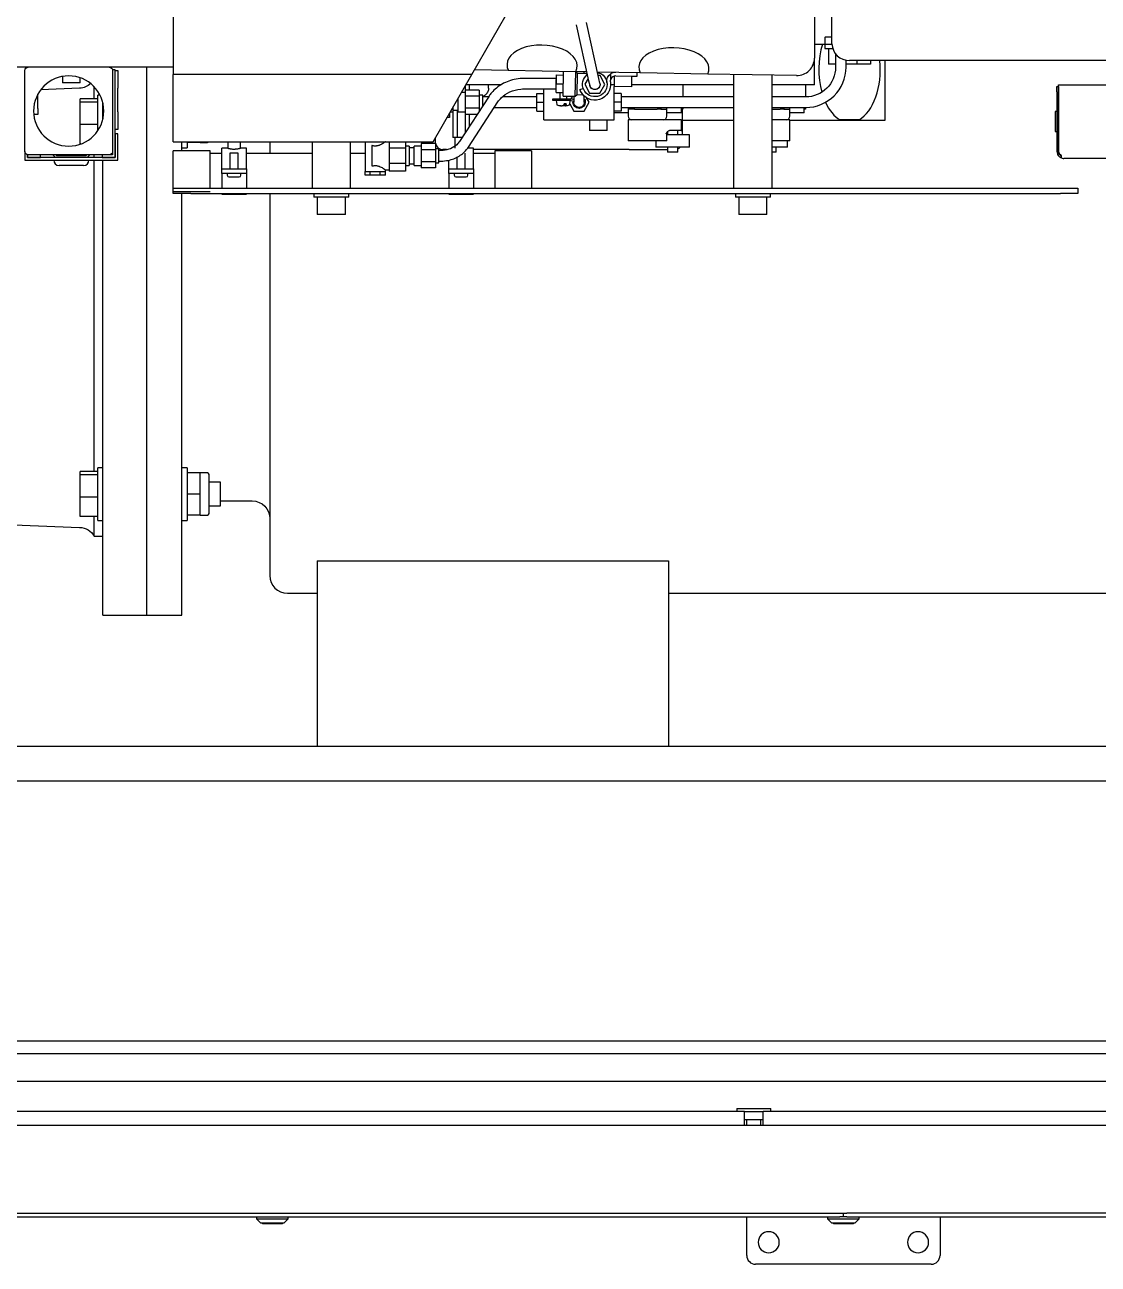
# Model space of a CAD drawing. Header units: millimetres. Extents: x 10462777 to 22643323, y 453826 to 1389191.
# Drawn here: x 11267176 to 11267768, y 583413 to 584096 of the extents above; entities that cross this region are included whole.
import ezdxf

# ---------------------------------------------------------------- set-up
doc = ezdxf.new("R2010")
doc.units = ezdxf.units.MM
doc.header["$LTSCALE"] = 200
doc.header["$MEASUREMENT"] = 0
for name, pattern in [('CENTER', [2, 1.25, -0.25, 0.25, -0.25]), ('HIDDEN_KS1', [0.26, 0.18, -0.08]), ('PHANTOM', [2.5, 1.25, -0.25, 0.25, -0.25, 0.25, -0.25])]:
    doc.linetypes.add(name, pattern=pattern)
for name, color, linetype in [('1', 1, 'CENTER'), ('11', 6, 'PHANTOM'), ('3', 3, 'HIDDEN_KS1')]:
    doc.layers.add(name, color=color, linetype=linetype)

msp = doc.modelspace()

# ---------------------------------------------------------------- linework, layer by layer
at = {"layer": '1', "color": 15, "linetype": 'Continuous'}
for p, q in [((11267257.92985, 584388.81405), (11267257.92985, 584069.00538)), ((11267611.39612, 584110.3593), (11267611.39612, 584078.08395)), ((11267422.55798, 584069.00538), (11267445.02797, 584107.92456)), ((11267611.39612, 584077.91344), (11267611.39612, 584078.08403)), ((11267611.39612, 584063.38743), (11267611.39612, 584077.91344)), ((11267422.55798, 584069.00538), (11267257.92985, 584069.00538)), ((11267257.92985, 584031.91441), (11267257.92985, 584069.00538)), ((11267401.14349, 584031.91441), (11267422.55798, 584069.00538)), ((11267442.76254, 584071.17294), (11267423.99852, 584071.50047)), ((11267479.87733, 584070.5251), (11267442.76254, 584071.17294)), ((11267485.83876, 584070.42105), (11267479.87733, 584070.5251)), ((11267515.2929, 584069.90692), (11267491.81514, 584070.31673)), ((11267552.6039, 584069.25566), (11267515.2929, 584069.90692)), ((11267601.5431, 584068.40142), (11267552.6039, 584069.25566)), ((11267438.83934, 584063.38743), (11267419.31587, 584063.38743)), ((11267500.9953, 584063.38743), (11267499.05897, 584063.38743)), ((11267566.84695, 584063.38743), (11267510.68025, 584063.38743)), ((11267611.39612, 584063.38743), (11267588.15466, 584063.38743)), ((11267257.92985, 584031.91441), (11267401.14349, 584031.91441))]:
    msp.add_line(p, q, dxfattribs=at)
at = {"layer": '1', "color": 252, "linetype": 'Continuous'}
for p, q in [((11267621.08013, 584085.97707), (11267621.08013, 584187.77568)), ((11267480.03969, 584096.39865), (11267486.92498, 584065.55318)), ((11267492.59582, 584066.81902), (11267485.71053, 584097.66449)), ((11267623.01693, 584080.36485), (11267623.01693, 584073.07144)), ((11267628.82733, 584073.07144), (11267628.82733, 584076.81233)), ((11268240.8566, 584076.62303), (11267630.76414, 584076.62303)), ((11267257.92985, 584073.07144), (11267146.56376, 584073.07144)), ((11267484.4895, 584069.4762), (11267484.48667, 584070.44524)), ((11267491.93065, 584070.15384), (11267491.8967, 584070.31555)), ((11267566.84969, 584069.00583), (11267566.84969, 584006.25179)), ((11267588.1545, 584006.25179), (11267588.1545, 584068.63415)), ((11267431.74874, 584061.45063), (11267431.74874, 584063.38785)), ((11267469.04446, 584066.83956), (11267451.37459, 584066.83956)), ((11267469.04446, 584066.83956), (11267469.04446, 584063.93435)), ((11267486.92498, 584065.55318), (11267487.51061, 584062.92961)), ((11267493.18145, 584064.19545), (11267492.59582, 584066.81902)), ((11267745.03542, 584062.41903), (11267746.00382, 584062.41903)), ((11267745.03542, 584059.51383), (11267745.03542, 584062.41903)), ((11267746.00382, 584062.41903), (11267746.00609, 584062.41903)), ((11267746.00382, 584062.41903), (11267746.00382, 584059.51383)), ((11267746.00576, 584063.38743), (11268431.62961, 584063.38743)), ((11267746.00576, 584059.51383), (11267746.00576, 584063.38743)), ((11267432.0205, 584057.02756), (11267415.78195, 584032.12425)), ((11267431.74738, 584056.60863), (11267428.58805, 584056.60863)), ((11267458.38848, 584056.60863), (11267439.44889, 584056.60863)), ((11267451.37459, 584061.02915), (11267468.99366, 584061.02915)), ((11267478.71589, 584056.88909), (11267478.72523, 584053.69493)), ((11267484.53561, 584053.71192), (11267484.52627, 584056.90609)), ((11267566.84869, 584056.60863), (11267504.87266, 584056.60863)), ((11267606.55412, 584056.60863), (11267588.15444, 584056.60863)), ((11267745.03542, 584059.51383), (11267745.03542, 584026.5882)), ((11267746.00382, 584059.51383), (11267746.00382, 584026.5882)), ((11267746.00576, 584026.5882), (11267746.00576, 584059.51383)), ((11267420.64905, 584028.95059), (11267436.8876, 584053.8539)), ((11267434.89557, 584050.79822), (11267458.38848, 584050.79822)), ((11267504.87266, 584050.79822), (11267566.84869, 584050.79822)), ((11267538.65273, 584035.78801), (11267538.65273, 584049.82952)), ((11267588.15444, 584050.79822), (11267606.55412, 584050.79822)), ((11267402.31681, 584033.94684), (11267402.31681, 584032.39861)), ((11267334.43351, 584031.91551), (11267334.43351, 584006.25179)), ((11267355.73832, 584006.25179), (11267355.73832, 584031.91551)), ((11267405.5251, 584027.0724), (11267404.37764, 584027.0724)), ((11267408.55105, 584027.5566), (11267406.51011, 584027.5566)), ((11267426.90674, 584027.5566), (11267423.38705, 584027.5566)), ((11267431.74874, 584027.5566), (11267426.90674, 584027.5566)), ((11267509.2208, 584027.5566), (11267431.74874, 584027.5566)), ((11267509.2208, 584027.5566), (11267514.06281, 584027.5566)), ((11267514.06281, 584027.5566), (11267530.33868, 584027.5566)), ((11267404.37764, 584021.262), (11267405.5251, 584021.262)), ((11267746.00382, 584026.5882), (11267746.00578, 584026.58625)), ((11267746.00382, 584025.27685), (11267746.00382, 584026.5882)), ((11267746.00576, 584026.5882), (11267746.00576, 584024.99456)), ((11268428.72635, 584022.7146), (11267748.90903, 584022.7146)), ((11267257.92985, 584003.34658), (11267257.92985, 584006.25179)), ((11267257.92985, 584006.25179), (11267267.61386, 584006.25179)), ((11267267.61386, 584003.34658), (11267257.92985, 584003.34658)), ((11267267.61386, 584006.25179), (11267746.97222, 584006.25179)), ((11267267.61386, 584003.34658), (11267746.97222, 584003.34658)), ((11267746.97222, 584006.25179), (11267756.65623, 584006.25179)), ((11267756.65623, 584003.34658), (11267746.97222, 584003.34658)), ((11267756.65623, 584006.25179), (11267756.65623, 584003.34658))]:
    msp.add_line(p, q, dxfattribs=at)
at = {"layer": '1', "color": 20, "linetype": 'Continuous'}
for p, q in [((11267225.97263, 584071.61884), (11267224.45799, 584071.61884)), ((11267225.97263, 584023.1988), (11267225.97263, 584071.61884)), ((11267227.42523, 584036.27221), (11267225.97263, 584036.27221)), ((11267225.97263, 584036.27221), (11267225.97263, 584023.1988)), ((11267227.42523, 584021.7462), (11267227.42523, 584036.27221)), ((11267176.09999, 584026.58835), (11267176.09999, 584021.7462)), ((11267176.09999, 584021.7462), (11267227.42523, 584021.7462)), ((11267177.55259, 584024.71344), (11267177.55259, 584023.1988)), ((11267177.55259, 584023.1988), (11267177.55259, 584024.71307)), ((11267225.97263, 584023.1988), (11267177.55259, 584023.1988)), ((11267177.55259, 584023.1988), (11267184.81559, 584023.1988)), ((11267184.81559, 584023.1988), (11267184.81559, 584024.6514)), ((11267218.70962, 584024.6514), (11267218.70962, 584023.1988)), ((11267218.70962, 584023.1988), (11267225.97263, 584023.1988)), ((11267224.52002, 584024.6514), (11267222.58316, 584024.6514)), ((11267224.52002, 584026.58863), (11267224.52002, 584024.6514))]:
    msp.add_line(p, q, dxfattribs=at)
at = {"layer": '1', "color": 60, "linetype": 'Continuous'}
for p, q in [((11267500.99844, 584044.01942), (11267500.99844, 584062.40783)), ((11267462.26241, 584044.01942), (11267462.26241, 584061.02907)), ((11267462.26241, 584044.01942), (11267500.99844, 584044.01942)), ((11267193.047, 584023.1988), (11267191.59435, 584024.65145)), ((11267193.23782, 584024.65141), (11267193.52835, 584024.36088)), ((11267193.52835, 584024.36088), (11267209.99686, 584024.36088)), ((11267210.28739, 584024.65141), (11267209.99686, 584024.36088)), ((11267210.47821, 584023.1988), (11267211.93086, 584024.65145)), ((11267208.54141, 584018.841), (11267194.9838, 584018.841))]:
    msp.add_line(p, q, dxfattribs=at)
at = {"layer": '1', "color": 13, "linetype": 'Continuous'}
for p, q in [((11267284.67889, 584025.3777), (11267278.26929, 584025.3777)), ((11267334.43351, 584025.3777), (11267298.2365, 584025.3777)), ((11267363.70342, 584025.3777), (11267355.74135, 584025.3777)), ((11267435.14416, 584025.3777), (11267423.38717, 584025.3777))]:
    msp.add_line(p, q, dxfattribs=at)
at = {"layer": '1', "color": 15, "linetype": 'Continuous'}
msp.add_arc((11267601.71211, 584078.08395), 9.68401, 269, 0, dxfattribs=at)
at = {"layer": '1', "color": 252, "linetype": 'Continuous', "extrusion": (0, 0, -1)}
for centre, radius, start, end in [((-11267606.55412, 584073.07144), 16.46281, 180, 270), ((-11267490.34603, 584063.56253), 2.9052, 167.41569599, 347.41000536), ((-11267481.63042, 584053.70342), 2.9052, 179.83685907, 0)]:
    msp.add_arc(centre, radius, start, end, dxfattribs=at)
at = {"layer": '1', "color": 252, "linetype": 'Continuous'}
for centre, radius, start, end in [((11267606.55412, 584073.07144), 22.27322, 270, 0), ((11267748.90903, 584026.5882), 3.8736, 180, 204.29345695), ((11267748.90903, 584026.5882), 3.8736, 242.21930982, 270)]:
    msp.add_arc(centre, radius, start, end, dxfattribs=at)
at = {"layer": '1', "color": 60, "linetype": 'Continuous'}
for centre, start, end in [((11267194.9838, 584021.7462), 180, 270), ((11267208.54141, 584021.7462), 270, 0)]:
    msp.add_arc(centre, 2.9052, start, end, dxfattribs=at)
at = {"layer": '1', "color": 15, "linetype": 'Continuous'}
for centre, start_param, end_param in [((11267461.29401, 584074.05033), 2.873402376, 6.595604382), ((11267533.92406, 584072.58644), 2.891658362, 6.577348396)]:
    msp.add_ellipse(centre, major_axis=(-19.36507, 0.58529), ratio=0.576998777, start_param=start_param, end_param=end_param, dxfattribs=at)
at = {"layer": '1', "color": 252, "linetype": 'Continuous'}
for centre, major_axis, ratio, start_param, end_param in [((11267630.76414, 584085.97707), (9.68401, 0), 0.965925826, 3.141592654, 4.71238898), ((11267406.51011, 584032.39861), (0, -4.842), 0.866025404, 4.71238898, 6.283185307), ((11267534.45943, 584032.39861), (0, 4.842), 0.866025404, 3.556381431, 3.936981384), ((11267748.90903, 584026.5882), (2.9052, 0), 1, 3.141592654, 3.548209878), ((11267748.90903, 584026.5882), (0, 3.8736), 0.999333333, 2.656728141, 3.141592654)]:
    msp.add_ellipse(centre, major_axis=major_axis, ratio=ratio, start_param=start_param, end_param=end_param, dxfattribs=at)
for points, knots in [([(11267431.74874, 584061.45063), (11267431.74874, 584061.12171), (11267431.71557, 584060.79844), (11267431.58557, 584060.1627), (11267431.487, 584059.84678), (11267431.23081, 584059.24755), (11267431.07411, 584058.96388), (11267430.79641, 584058.56239), (11267430.69601, 584058.43184), (11267430.48426, 584058.18368), (11267430.37304, 584058.066), (11267430.02411, 584057.73166), (11267429.77099, 584057.53335), (11267429.22617, 584057.18809), (11267428.94441, 584057.04735), (11267428.63599, 584056.92789), (11267428.61641, 584056.92046), (11267428.59679, 584056.91316)], [0, 0, 0, 0, 0.164809184, 0.164809184, 0.329618368, 0.329618368, 0.494427552, 0.494427552, 0.576832144, 0.576832144, 0.659236736, 0.659236736, 0.82404592, 0.82404592, 0.988855104, 0.988855104, 1, 1, 1, 1]), ([(11267451.37459, 584066.83956), (11267449.8499, 584066.83625), (11267445.62189, 584066.46721), (11267439.04625, 584064.13149), (11267434.36486, 584060.26188), (11267432.45581, 584057.693), (11267432.0205, 584057.02756)], [0, 0, 0, 0, 0.193018902, 0.55143211, 0.889209943, 1, 1, 1, 1]), ([(11267436.8876, 584053.8539), (11267437.42889, 584054.68255), (11267439.19138, 584056.83336), (11267443.36779, 584059.68576), (11267448.05699, 584060.90212), (11267450.74102, 584061.02861), (11267451.37459, 584061.02915)], [0, 0, 0, 0, 0.192801101, 0.544188084, 0.893938114, 1, 1, 1, 1]), ([(11267415.78195, 584032.12425), (11267415.34895, 584031.46045), (11267414.02531, 584029.89653), (11267410.98343, 584027.94026), (11267407.75599, 584027.15446), (11267405.96024, 584027.07276), (11267405.5251, 584027.0724)], [0, 0, 0, 0, 0.220422081, 0.572021517, 0.897675752, 1, 1, 1, 1]), ([(11267405.5251, 584021.262), (11267406.88999, 584021.26594), (11267410.37038, 584021.61442), (11267415.65489, 584023.66365), (11267419.07269, 584026.70637), (11267420.42399, 584028.60605), (11267420.64905, 584028.95059)], [0, 0, 0, 0, 0.220717411, 0.583481361, 0.926747874, 1, 1, 1, 1]), ([(11267745.35714, 584025.04252), (11267745.36807, 584025.01731), (11267745.38792, 584024.97242), (11267745.45281, 584024.83699), (11267745.50252, 584024.73989), (11267745.62923, 584024.52339), (11267745.70465, 584024.40676), (11267745.88043, 584024.16864), (11267745.97807, 584024.05057), (11267746.19611, 584023.81869), (11267746.31037, 584023.71144), (11267746.66753, 584023.41384), (11267746.91305, 584023.26145), (11267747.10358, 584023.16108)], [0, 0, 0, 0, 0.11144253, 0.11144253, 0.259535442, 0.259535442, 0.407628353, 0.407628353, 0.555721265, 0.555721265, 0.703814177, 0.703814177, 1, 1, 1, 1]), ([(11267747.10479, 584023.16108), (11267747.22012, 584023.2111), (11267747.31847, 584023.27488), (11267747.47333, 584023.4259), (11267747.53133, 584023.5147), (11267747.60127, 584023.71097), (11267747.61369, 584023.82144), (11267747.58922, 584024.04976), (11267747.5527, 584024.17095), (11267747.43836, 584024.40722), (11267747.35921, 584024.52532), (11267747.16553, 584024.73919), (11267747.04842, 584024.83788), (11267746.78178, 584024.9907), (11267746.62979, 584025.04506), (11267746.31445, 584025.07629), (11267746.1533, 584025.05126), (11267746.00576, 584024.99456)], [0, 0, 0, 0, 0.125, 0.125, 0.25, 0.25, 0.375, 0.375, 0.5, 0.5, 0.625, 0.625, 0.75, 0.75, 0.875, 0.875, 1, 1, 1, 1]), ([(11267746.43897, 584025.05879), (11267746.45365, 584025.03509), (11267746.46926, 584025.01066), (11267746.53483, 584024.91152), (11267746.59333, 584024.83072), (11267746.72608, 584024.66832), (11267746.80157, 584024.58545), (11267746.95966, 584024.43127), (11267747.04319, 584024.35899), (11267747.20517, 584024.23286), (11267747.28335, 584024.17891), (11267747.35575, 584024.1331)], [0, 0, 0, 0, 0.077941539, 0.077941539, 0.308456154, 0.308456154, 0.538970769, 0.538970769, 0.769485385, 0.769485385, 1, 1, 1, 1]), ([(11267747.35575, 584024.1331), (11267747.31968, 584023.99539), (11267747.28366, 584023.85767), (11267747.22361, 584023.62662), (11267747.19946, 584023.53337), (11267747.1514, 584023.3471), (11267747.12748, 584023.2541), (11267747.10358, 584023.16108)], [0, 0, 0, 0, 0.425488432, 0.425488432, 0.713241966, 0.713241966, 1, 1, 1, 1]), ([(11267747.35679, 584024.1331), (11267747.31443, 584023.97129), (11267747.27215, 584023.80944), (11267747.20912, 584023.56628), (11267747.18814, 584023.48508), (11267747.14636, 584023.32295), (11267747.12556, 584023.24202), (11267747.10479, 584023.16108)], [0, 0, 0, 0, 0.499971527, 0.499971527, 0.750483743, 0.750483743, 1, 1, 1, 1])]:
    msp.add_open_spline(points, degree=3, knots=knots, dxfattribs=at)
for points, degree in [([(11267745.37843, 584024.99456), (11267746.00382, 584025.27685)], 1), ([(11267747.35679, 584024.1331), (11267747.41096, 584024.16777), (11267747.45885, 584024.20759), (11267747.4978, 584024.2527)], 3)]:
    msp.add_open_spline(points, degree=degree, dxfattribs=at)
at = {"layer": '11', "color": 60, "linetype": 'Continuous'}
for p, q in [((11267617.36147, 584089.53425), (11267617.20653, 584089.37931)), ((11267617.20653, 584089.37931), (11267617.20653, 584089.24429)), ((11267617.20653, 584089.24429), (11267617.20653, 584085.81559)), ((11267621.08014, 584089.53425), (11267617.36147, 584089.53425)), ((11267617.36147, 584089.38749), (11267617.36147, 584089.53425)), ((11267617.36147, 584085.66065), (11267617.36147, 584089.38749)), ((11267617.19748, 584085.66065), (11267617.19748, 584083.23965)), ((11267617.19748, 584083.23965), (11267621.50409, 584083.23965)), ((11267617.20653, 584085.81559), (11267617.36147, 584085.66065)), ((11267617.36147, 584085.66065), (11267621.08571, 584085.66065)), ((11267619.17984, 584083.23965), (11267619.17984, 584074.71772)), ((11267634.83905, 584076.62304), (11267634.83905, 584074.71772)), ((11267642.33035, 584076.62304), (11267642.33035, 584074.71772)), ((11267196.9206, 584067.9305), (11267196.9206, 584064.35583)), ((11267469.04446, 584063.93435), (11267469.12896, 584068.77562)), ((11267469.12896, 584068.77562), (11267473.00197, 584068.70802)), ((11267472.79916, 584057.08898), (11267473.03578, 584070.64452)), ((11267479.57694, 584056.97067), (11267479.81355, 584070.52622)), ((11267480.7649, 584069.54106), (11267479.81355, 584070.52622)), ((11267480.56209, 584057.92202), (11267480.7649, 584069.54106)), ((11267486.05535, 584069.44872), (11267480.7649, 584069.54106)), ((11267493.22564, 584068.35501), (11267492.2491, 584068.37206)), ((11267495.93624, 584063.46496), (11267493.22564, 584068.35501)), ((11267499.11083, 584066.3049), (11267499.16375, 584069.33666)), ((11267501.07933, 584068.10388), (11267500.97991, 584062.40837)), ((11267501.88706, 584068.20383), (11267510.49034, 584068.05365)), ((11267510.49034, 584068.05365), (11267513.71002, 584067.99745)), ((11267510.66245, 584062.23936), (11267510.76385, 584068.04888)), ((11267513.71002, 584067.99745), (11267513.74382, 584069.93396)), ((11267623.01691, 584074.71772), (11267619.17984, 584074.71772)), ((11267634.83905, 584074.71772), (11267628.82751, 584074.71772)), ((11267642.33035, 584074.71772), (11267634.83905, 584074.71772)), ((11267206.60461, 584064.35583), (11267196.9206, 584064.35583)), ((11267206.60461, 584064.35583), (11267206.60461, 584067.17805)), ((11267418.84494, 584062.57397), (11267418.84494, 584059.02917)), ((11267421.08137, 584063.38743), (11267421.08137, 584060.41232)), ((11267468.95995, 584059.09309), (11267469.04446, 584063.93435)), ((11267469.04446, 584063.93435), (11267472.91747, 584063.86675)), ((11267482.10526, 584060.72501), (11267483.93654, 584061.35557)), ((11267486.64552, 584066.8051), (11267484.75582, 584063.66011)), ((11267484.75582, 584063.66011), (11267487.46642, 584058.77006)), ((11267493.05663, 584058.67248), (11267495.93624, 584063.46496)), ((11267510.66245, 584062.23936), (11267500.97991, 584062.40837)), ((11267538.76607, 584063.38767), (11267538.76607, 584056.60911)), ((11267606.55412, 584063.38767), (11267606.55412, 584056.60911)), ((11267216.27958, 584055.5167), (11267206.59557, 584055.5167)), ((11267206.59557, 584053.75322), (11267206.59557, 584055.5167)), ((11267217.57384, 584057.64096), (11267216.27958, 584057.64096)), ((11267216.27958, 584037.90175), (11267216.27958, 584057.64096)), ((11267415.03011, 584053.70342), (11267415.03011, 584055.96648)), ((11267418.90372, 584059.02963), (11267416.79847, 584059.02963)), ((11267426.65092, 584060.4127), (11267418.90372, 584060.4127)), ((11267418.90372, 584060.4127), (11267418.90372, 584057.05806)), ((11267418.90372, 584057.05806), (11267418.90372, 584050.34878)), ((11267426.65092, 584057.05806), (11267418.90372, 584057.05806)), ((11267426.65092, 584060.4127), (11267426.65092, 584057.05806)), ((11267428.58772, 584057.57703), (11267426.65092, 584057.57703)), ((11267426.65092, 584057.05806), (11267426.65092, 584050.34878)), ((11267428.58772, 584053.70342), (11267428.58772, 584057.57703)), ((11267458.3888, 584058.54543), (11267462.26241, 584058.54543)), ((11267458.3888, 584053.70342), (11267458.3888, 584058.54543)), ((11267467.10441, 584055.64022), (11267477.27262, 584055.64022)), ((11267467.10441, 584054.67182), (11267467.10441, 584055.64022)), ((11267477.27262, 584054.67182), (11267467.10441, 584054.67182)), ((11267468.95995, 584059.09309), (11267472.83296, 584059.02548)), ((11267469.04121, 584054.67182), (11267469.3239, 584052.5246)), ((11267470.97801, 584059.05778), (11267470.97801, 584055.64031)), ((11267472.79916, 584057.08898), (11267479.57694, 584056.97067)), ((11267474.85162, 584055.64031), (11267474.85162, 584057.05318)), ((11267476.50573, 584052.5246), (11267476.78842, 584054.67182)), ((11267477.94215, 584056.99916), (11267477.15761, 584055.6403)), ((11267479.57694, 584056.97067), (11267480.56209, 584057.92202)), ((11267480.56209, 584057.92202), (11267483.74946, 584057.86639)), ((11267484.5314, 584055.15602), (11267485.01982, 584055.15602)), ((11267485.01982, 584055.15602), (11267485.01982, 584053.70342)), ((11267487.22149, 584053.70342), (11267485.83473, 584056.10536)), ((11267487.46642, 584058.77006), (11267493.05663, 584058.67248)), ((11267504.87204, 584058.54543), (11267500.99844, 584058.54543)), ((11267504.87204, 584058.54543), (11267504.87204, 584053.70342)), ((11267216.27958, 584053.75322), (11267206.59557, 584053.75322)), ((11267206.59557, 584041.35146), (11267206.59557, 584053.75322)), ((11267410.18811, 584047.58009), (11267410.18811, 584045.31683)), ((11267410.64831, 584048.37722), (11267412.12491, 584048.37722)), ((11267412.12491, 584050.93522), (11267412.12491, 584048.37722)), ((11267412.12491, 584049.34562), (11267415.03011, 584049.34562)), ((11267412.13566, 584049.34532), (11267412.13566, 584034.33541)), ((11267414.37209, 584049.34532), (11267414.37209, 584034.33541)), ((11267415.03011, 584048.37722), (11267415.03011, 584053.70342)), ((11267415.03011, 584048.37722), (11267418.90372, 584048.37722)), ((11267418.84494, 584048.37752), (11267418.84494, 584036.82208)), ((11267426.65092, 584050.34878), (11267418.90372, 584050.34878)), ((11267418.90372, 584050.34878), (11267418.90372, 584046.99415)), ((11267426.65092, 584050.34878), (11267426.65092, 584048.79281)), ((11267426.65092, 584049.82982), (11267427.32714, 584049.82982)), ((11267428.58772, 584051.76311), (11267428.58772, 584053.70342)), ((11267458.3888, 584053.70342), (11267462.26241, 584053.70342)), ((11267458.3888, 584048.86142), (11267458.3888, 584053.70342)), ((11267458.3888, 584048.86142), (11267462.26241, 584048.86142)), ((11267473.03266, 584051.95107), (11267473.03266, 584051.79303)), ((11267474.50961, 584052.88028), (11267473.44573, 584052.88028)), ((11267473.86084, 584051.79303), (11267473.86084, 584052.88028)), ((11267474.06125, 584051.82196), (11267474.06125, 584051.75164)), ((11267476.54552, 584052.82672), (11267478.83489, 584048.86142)), ((11267478.83489, 584048.86142), (11267484.42595, 584048.86142)), ((11267484.42595, 584048.86142), (11267487.22149, 584053.70342)), ((11267508.98774, 584047.89302), (11267500.99842, 584047.89302)), ((11267504.87204, 584053.70342), (11267500.99844, 584053.70342)), ((11267504.87204, 584048.86142), (11267500.99844, 584048.86142)), ((11267504.87204, 584053.70342), (11267504.87204, 584048.86142)), ((11267508.74564, 584047.89302), (11267508.74564, 584045.95622)), ((11267510.19824, 584049.82982), (11267508.98771, 584049.82982)), ((11267508.98774, 584047.89302), (11267508.98774, 584050.79822)), ((11267512.13504, 584049.82982), (11267510.19824, 584049.82982)), ((11267512.13504, 584049.82982), (11267512.13504, 584050.79825)), ((11267512.13504, 584049.82982), (11267514.07185, 584049.82982)), ((11267514.07185, 584049.82982), (11267524.72425, 584049.82982)), ((11267526.66106, 584049.82982), (11267524.72425, 584049.82982)), ((11267526.66106, 584050.79825), (11267526.66106, 584049.82982)), ((11267526.66106, 584049.82982), (11267528.59786, 584049.82982)), ((11267528.59786, 584049.82982), (11267529.80839, 584049.82982)), ((11267529.80836, 584050.79822), (11267529.80836, 584047.89302)), ((11267538.03976, 584047.89302), (11267529.80836, 584047.89302)), ((11267530.05046, 584045.95622), (11267530.05046, 584047.89302)), ((11267538.03976, 584047.89302), (11267538.03976, 584050.79822)), ((11267538.76607, 584049.82982), (11267538.03979, 584049.82982)), ((11267538.76607, 584050.79825), (11267538.76607, 584049.82982)), ((11267588.15447, 584049.82982), (11267592.51231, 584049.82982)), ((11267594.44911, 584049.82982), (11267592.51231, 584049.82982)), ((11267594.44911, 584050.79825), (11267594.44911, 584049.82982)), ((11267594.44911, 584049.82982), (11267596.38591, 584049.82982)), ((11267596.38591, 584049.82982), (11267597.59644, 584049.82982)), ((11267597.59641, 584050.79822), (11267597.59641, 584047.89302)), ((11267605.82782, 584047.89302), (11267597.59641, 584047.89302)), ((11267597.83851, 584045.95622), (11267597.83851, 584047.89302)), ((11267605.82782, 584047.89302), (11267605.82782, 584050.79822)), ((11267606.55412, 584049.82982), (11267605.82784, 584049.82982)), ((11267606.55412, 584050.79825), (11267606.55412, 584049.82982)), ((11267745.03541, 584048.54185), (11267744.09607, 584048.54185)), ((11267744.09607, 584048.54185), (11267744.09607, 584037.97625)), ((11267216.27958, 584041.35146), (11267206.59557, 584041.35146)), ((11267206.59557, 584030.71319), (11267206.59557, 584041.35146)), ((11267410.18811, 584045.31683), (11267408.88137, 584045.31683)), ((11267425.47807, 584046.99415), (11267418.90372, 584046.99415)), ((11267421.08137, 584046.99437), (11267421.08137, 584040.25158)), ((11267487.44083, 584044.01942), (11267487.44083, 584038.20901)), ((11267497.12483, 584038.20901), (11267497.12483, 584044.01942)), ((11267508.74564, 584044.01942), (11267508.74564, 584032.39861)), ((11267529.58901, 584044.01942), (11267508.74564, 584044.01942)), ((11267537.87629, 584044.01942), (11267529.58901, 584044.01942)), ((11267537.87629, 584044.01942), (11267538.08604, 584044.01942)), ((11267538.08604, 584038.20901), (11267538.08604, 584044.01942)), ((11267597.83851, 584044.01942), (11267588.15406, 584044.01942)), ((11267597.83851, 584032.39861), (11267597.83851, 584044.01942)), ((11267414.37209, 584034.33541), (11267412.13566, 584034.33541)), ((11267417.22374, 584034.33541), (11267414.37209, 584034.33541)), ((11267497.12483, 584038.20901), (11267487.44083, 584038.20901)), ((11267542.44384, 584035.78801), (11267530.04973, 584035.78801)), ((11267530.05046, 584032.39861), (11267530.05046, 584036.27221)), ((11267530.33884, 584037.28899), (11267530.33884, 584035.78801)), ((11267537.87629, 584038.20901), (11267531.54233, 584038.20901)), ((11267536.14924, 584035.78801), (11267536.14924, 584038.20901)), ((11267537.87629, 584038.20901), (11267538.08604, 584038.20901)), ((11267542.44384, 584029.0092), (11267542.44384, 584035.78801)), ((11267744.09607, 584037.97625), (11267744.09607, 584037.56018)), ((11267744.09607, 584037.56018), (11267745.03541, 584037.56018)), ((11267207.07478, 584030.71319), (11267206.59557, 584030.71319)), ((11267262.76281, 584028.58893), (11267265.66801, 584028.58893)), ((11267265.66801, 584031.91519), (11267265.66801, 584028.58893)), ((11267272.85355, 584031.49414), (11267265.66801, 584031.49414)), ((11267272.85355, 584031.49414), (11267272.85355, 584031.91448)), ((11267272.85355, 584031.49414), (11267276.79736, 584031.49414)), ((11267363.70487, 584031.91441), (11267363.70487, 584015.45159)), ((11267367.35913, 584029.86899), (11267367.35913, 584018.46541)), ((11267377.04314, 584031.91441), (11267377.04314, 584031.8051)), ((11267377.04314, 584031.8051), (11267377.04314, 584029.10919)), ((11267377.04314, 584029.10919), (11267377.04314, 584028.3605)), ((11267377.04314, 584028.3605), (11267377.04314, 584026.86311)), ((11267385.97809, 584028.3605), (11267377.04314, 584028.3605)), ((11267385.97809, 584031.91438), (11267385.97809, 584028.3605)), ((11267387.91489, 584029.4934), (11267385.97809, 584029.4934)), ((11267385.97809, 584028.3605), (11267385.97809, 584019.9739)), ((11267387.91489, 584029.4934), (11267387.91489, 584018.841)), ((11267390.82009, 584028.525), (11267387.91489, 584028.525)), ((11267394.6937, 584029.4934), (11267390.82009, 584029.4934)), ((11267390.82009, 584024.1672), (11267390.82009, 584029.4934)), ((11267394.6937, 584030.87648), (11267394.6937, 584027.52184)), ((11267402.4409, 584030.87648), (11267394.6937, 584030.87648)), ((11267394.6937, 584027.52184), (11267394.6937, 584020.81256)), ((11267402.4409, 584027.52184), (11267394.6937, 584027.52184)), ((11267402.4409, 584030.87648), (11267402.4409, 584027.52184)), ((11267404.3777, 584028.0408), (11267402.4409, 584028.0408)), ((11267402.4409, 584027.52184), (11267402.4409, 584020.81256)), ((11267404.3777, 584024.1672), (11267404.3777, 584028.0408)), ((11267530.05046, 584032.39861), (11267508.74564, 584032.39861)), ((11267524.04423, 584032.39861), (11267524.04423, 584029.0092)), ((11267542.44384, 584029.0092), (11267524.04423, 584029.0092)), ((11267530.33884, 584029.0092), (11267530.33884, 584026.104)), ((11267536.14924, 584026.104), (11267536.14924, 584029.0092)), ((11267596.6207, 584029.0092), (11267588.15608, 584029.0092)), ((11267597.83851, 584032.39861), (11267588.15615, 584032.39861)), ((11267590.3261, 584026.104), (11267590.3261, 584029.0092)), ((11267596.6207, 584029.0092), (11267596.6207, 584032.39861)), ((11267377.04314, 584026.86311), (11267377.04314, 584021.47129)), ((11267377.04314, 584021.47129), (11267377.04314, 584019.9739)), ((11267390.82009, 584018.841), (11267390.82009, 584024.1672)), ((11267394.6937, 584020.81256), (11267394.6937, 584017.45792)), ((11267402.4409, 584020.81256), (11267394.6937, 584020.81256)), ((11267402.4409, 584020.81256), (11267402.4409, 584017.45792)), ((11267402.4409, 584020.2936), (11267404.3777, 584020.2936)), ((11267404.3777, 584020.2936), (11267404.3777, 584024.1672)), ((11267536.14924, 584026.104), (11267530.33884, 584026.104)), ((11267590.3261, 584026.104), (11267588.15495, 584026.104)), ((11267363.70487, 584013.51479), (11267363.70487, 584015.45159)), ((11267363.70487, 584015.45159), (11267366.5004, 584015.45159)), ((11267366.5004, 584013.51479), (11267363.70487, 584013.51479)), ((11267366.5004, 584013.51479), (11267366.5004, 584015.45159)), ((11267366.5004, 584015.45159), (11267372.09147, 584015.45159)), ((11267372.09147, 584013.51479), (11267366.5004, 584013.51479)), ((11267372.09147, 584013.51479), (11267372.09147, 584015.45159)), ((11267372.09147, 584015.45159), (11267374.887, 584015.45159)), ((11267374.887, 584013.51479), (11267372.09147, 584013.51479)), ((11267374.88615, 584016.41999), (11267377.04314, 584016.41999)), ((11267374.887, 584015.45159), (11267374.887, 584016.42059)), ((11267374.887, 584013.51479), (11267374.887, 584015.45159)), ((11267377.04314, 584019.9739), (11267377.04314, 584019.22521)), ((11267385.97809, 584019.9739), (11267377.04314, 584019.9739)), ((11267377.04314, 584019.22521), (11267377.04314, 584016.5293)), ((11267377.04314, 584016.5293), (11267377.04314, 584015.7806)), ((11267385.97809, 584015.7806), (11267377.04314, 584015.7806)), ((11267385.97809, 584019.9739), (11267385.97809, 584015.7806)), ((11267385.97809, 584018.841), (11267387.91489, 584018.841)), ((11267387.91489, 584019.8094), (11267390.82009, 584019.8094)), ((11267390.82009, 584018.841), (11267394.6937, 584018.841)), ((11267402.4409, 584017.45792), (11267394.6937, 584017.45792)), ((11267335.40191, 584003.34658), (11267335.40191, 584001.40978)), ((11267354.76992, 584001.40978), (11267335.40191, 584001.40978)), ((11267337.33871, 584001.40978), (11267337.33871, 583991.72578)), ((11267352.83312, 583991.72578), (11267352.83312, 584001.40978)), ((11267354.76992, 584001.40978), (11267354.76992, 584003.34658)), ((11267567.81809, 584003.34658), (11267567.81809, 584001.40978)), ((11267587.1861, 584001.40978), (11267567.81809, 584001.40978)), ((11267569.75489, 584001.40978), (11267569.75489, 583991.72578)), ((11267585.2493, 583991.72578), (11267585.2493, 584001.40978)), ((11267587.1861, 584001.40978), (11267587.1861, 584003.34658)), ((11267352.83312, 583991.72578), (11267337.33871, 583991.72578)), ((11267585.2493, 583991.72578), (11267569.75489, 583991.72578)), ((11267206.59557, 583848.3244), (11267206.59557, 583850.08788)), ((11267216.27958, 583850.08788), (11267206.59557, 583850.08788)), ((11267219.18478, 583852.21214), (11267216.27958, 583852.21214)), ((11267216.27958, 583823.16011), (11267216.27958, 583852.21214)), ((11267265.66801, 583852.21214), (11267262.76281, 583852.21214)), ((11267265.66801, 583852.21214), (11267265.66801, 583823.16011)), ((11267272.85355, 583849.30693), (11267265.66801, 583849.30693)), ((11267276.79736, 583849.30693), (11267272.85355, 583849.30693)), ((11267272.85355, 583843.49653), (11267272.85355, 583849.30693)), ((11267206.59557, 583835.92265), (11267206.59557, 583848.3244)), ((11267216.27958, 583848.3244), (11267206.59557, 583848.3244)), ((11267272.85355, 583837.68613), (11267272.85355, 583843.49653)), ((11267277.69555, 583837.68613), (11267277.69555, 583848.40874)), ((11267284.06763, 583844.24523), (11267277.69555, 583844.24523)), ((11267284.06763, 583840.19072), (11267284.06763, 583844.24523)), ((11267206.59557, 583825.28437), (11267206.59557, 583835.92265)), ((11267216.27958, 583835.92265), (11267206.59557, 583835.92265)), ((11267272.85355, 583837.68613), (11267265.66801, 583837.68613)), ((11267272.85355, 583831.87572), (11267272.85355, 583837.68613)), ((11267277.69555, 583826.96351), (11267277.69555, 583837.68613)), ((11267284.06763, 583831.12702), (11267284.06763, 583840.19072)), ((11267272.85355, 583826.06532), (11267272.85355, 583831.87572)), ((11267277.69555, 583831.12702), (11267284.06763, 583831.12702)), ((11267216.27958, 583825.28437), (11267206.59557, 583825.28437)), ((11267216.27958, 583823.16011), (11267219.18478, 583823.16011)), ((11267262.76281, 583823.16011), (11267265.66801, 583823.16011)), ((11267272.85355, 583826.06532), (11267265.66801, 583826.06532)), ((11267272.85355, 583826.06532), (11267276.79736, 583826.06532))]:
    msp.add_line(p, q, dxfattribs=at)
at = {"layer": '11', "color": 252, "linetype": 'Continuous'}
for p, q in [((11267611.39228, 584085.66065), (11267617.3583, 584085.66065)), ((11267650.12311, 584076.62301), (11267650.12311, 584043.64956)), ((11267176.09999, 584026.5882), (11267176.09999, 584071.13464)), ((11267224.52002, 584071.13464), (11267224.52002, 584026.5882)), ((11267225.97263, 584071.13464), (11267227.42523, 584071.13464)), ((11267227.42523, 584071.13464), (11267227.42523, 584061.45063)), ((11267243.3948, 583770.93041), (11267243.3948, 584073.07526)), ((11267243.3948, 583940.40054), (11267243.3948, 584073.06491)), ((11267206.33908, 584061.4582), (11267184.91044, 584060.61027)), ((11267214.34278, 584055.51234), (11267214.34278, 584062.21049)), ((11267227.42523, 584048.37722), (11267227.42523, 584061.45063)), ((11267183.36299, 584050.31402), (11267183.36299, 584058.23779)), ((11267183.36299, 584050.31402), (11267183.36299, 584046.92462)), ((11267219.18478, 584044.50645), (11267219.18478, 584053.19517)), ((11267227.42523, 584048.37722), (11267227.42523, 584038.69321)), ((11267183.36299, 584046.92462), (11267181.03901, 584046.92462)), ((11267566.84508, 584043.64956), (11267538.65132, 584043.64956)), ((11267650.12311, 584043.64956), (11267597.83843, 584043.64956)), ((11267635.98282, 584044.01942), (11267625.52737, 584044.01942)), ((11267227.42523, 584038.69321), (11267225.97263, 584038.69321)), ((11267413.12227, 584034.33541), (11267413.12227, 584028.37976)), ((11267262.76281, 584026.83964), (11267262.76281, 584031.92246)), ((11267288.00295, 584028.37974), (11267284.67592, 584028.37974)), ((11267284.67592, 584016.90419), (11267284.67592, 584028.37974)), ((11267287.96848, 584031.91438), (11267287.96848, 584028.37044)), ((11267298.23353, 584028.37974), (11267294.86705, 584028.37974)), ((11267294.94097, 584028.32774), (11267294.94097, 584031.91432)), ((11267298.23353, 584016.90419), (11267298.23353, 584028.37974)), ((11267311.18285, 584031.92008), (11267311.18285, 584025.38911)), ((11267423.38732, 584028.37974), (11267420.0948, 584028.37974)), ((11267423.38732, 584016.90419), (11267423.38732, 584028.37974)), ((11267222.58322, 584024.6514), (11267178.03679, 584024.6514)), ((11267214.34278, 584023.18992), (11267214.34278, 584024.65104)), ((11267214.34278, 583940.40054), (11267214.34278, 584021.7372)), ((11267219.18478, 583940.40054), (11267219.18478, 584021.73705)), ((11267278.26627, 584026.8303), (11267257.92985, 584026.8303)), ((11267257.92985, 584006.2517), (11267257.92985, 584026.8303)), ((11267278.26627, 584006.2517), (11267278.26627, 584026.8303)), ((11267289.13056, 584025.6198), (11267289.13056, 584016.90419)), ((11267293.77889, 584025.6198), (11267289.13056, 584025.6198)), ((11267293.77889, 584016.90419), (11267293.77889, 584025.6198)), ((11267409.82971, 584016.90419), (11267409.82971, 584021.80248)), ((11267414.28435, 584023.538), (11267414.28435, 584016.90419)), ((11267418.93268, 584016.90419), (11267418.93268, 584025.6198)), ((11267455.4836, 584026.8303), (11267435.14719, 584026.8303)), ((11267435.14719, 584026.8303), (11267435.14719, 584006.25228)), ((11267455.4836, 584026.8303), (11267455.4836, 584006.25228)), ((11267284.67592, 584014.48319), (11267284.67592, 584016.90419)), ((11267284.67592, 584016.90419), (11267298.23353, 584016.90419)), ((11267284.67592, 584014.48319), (11267284.67592, 584006.25177)), ((11267298.23353, 584014.48319), (11267284.67592, 584014.48319)), ((11267287.67796, 584014.48319), (11267287.67796, 584013.51479)), ((11267295.23149, 584013.51479), (11267295.23149, 584014.48319)), ((11267298.23353, 584016.90419), (11267298.23353, 584014.48319)), ((11267298.23353, 584014.48319), (11267298.23353, 584006.25177)), ((11267409.82971, 584014.48319), (11267409.82971, 584016.90419)), ((11267409.82971, 584016.90419), (11267423.38732, 584016.90419)), ((11267409.82971, 584014.48319), (11267409.82971, 584006.25177)), ((11267423.38732, 584014.48319), (11267409.82971, 584014.48319)), ((11267412.83175, 584014.48319), (11267412.83175, 584013.51479)), ((11267420.38528, 584013.51479), (11267420.38528, 584014.48319)), ((11267423.38732, 584016.90419), (11267423.38732, 584014.48319)), ((11267423.38732, 584014.48319), (11267423.38732, 584006.25177)), ((11267288.64636, 584012.54639), (11267291.45472, 584012.54639)), ((11267291.45472, 584012.54639), (11267294.26309, 584012.54639)), ((11267413.80015, 584012.54639), (11267416.60852, 584012.54639)), ((11267416.60852, 584012.54639), (11267419.41688, 584012.54639)), ((11267257.92985, 584004.55709), (11267278.26627, 584004.55709)), ((11267262.76281, 583770.93041), (11267262.76281, 584003.3586)), ((11267284.67592, 584003.34652), (11267284.67592, 584003.00764)), ((11267284.67592, 584003.00764), (11267298.23353, 584003.00764)), ((11267298.23353, 584003.34652), (11267298.23353, 584003.00764)), ((11267311.18285, 584003.3588), (11267311.18285, 583792.71942)), ((11267409.82971, 584003.34652), (11267409.82971, 584003.00764)), ((11267409.82971, 584003.00764), (11267423.38732, 584003.00764)), ((11267423.38732, 584003.34652), (11267423.38732, 584003.00764)), ((11267214.34278, 583850.08878), (11267214.34278, 583940.40054)), ((11267219.18478, 583770.93041), (11267219.18478, 583940.40054)), ((11267243.3948, 583770.93041), (11267243.3948, 583940.40054)), ((11267284.06763, 583833.87645), (11267301.49884, 583833.87645)), ((11267022.59943, 583826.61345), (11267206.33908, 583819.34287)), ((11267214.34278, 583814.50844), (11267214.34278, 583825.28873)), ((11267214.34278, 583814.50844), (11267219.18478, 583814.50844)), ((11267337.32967, 583800.79876), (11267337.32967, 583698.78081)), ((11267337.32967, 583800.79876), (11267531.00982, 583800.79876)), ((11267531.00982, 583800.79876), (11267531.00982, 583698.78081)), ((11267320.86686, 583783.03542), (11267337.32967, 583783.03542)), ((11267531.00982, 583783.03542), (11267836.05605, 583783.03542)), ((11267219.18478, 583770.93041), (11267243.3948, 583770.93041)), ((11267243.3948, 583770.93041), (11267262.76281, 583770.93041))]:
    msp.add_line(p, q, dxfattribs=at)
at = {"layer": '11', "color": 252, "linetype": 'Continuous', "extrusion": (0, 0, -1)}
msp.add_circle((-11267200.31001, 584048.86142), 19.36801, dxfattribs=at)
for centre, radius, start, end in [((-11267178.03679, 584071.13464), 1.9368, 0, 90), ((-11267222.58322, 584071.13464), 1.9368, 90, 180), ((-11267205.95618, 584071.13464), 9.68401, 227.88041897, 267.73398811), ((-11267178.03679, 584026.5882), 1.9368, 270, 0), ((-11267222.58322, 584026.5882), 1.9368, 180, 270), ((-11267301.49884, 583824.19245), 9.68401, 90, 180), ((-11267205.95618, 583809.66644), 9.68401, 92.26601189, 149.99999995)]:
    msp.add_arc(centre, radius, start, end, dxfattribs=at)
at = {"layer": '11', "color": 60, "linetype": 'Continuous', "extrusion": (0, 0, -1)}
for centre, radius, start, end in [((-11267490.34603, 584063.56253), 6.77881, 102.79562246, 52.0412436), ((-11267501.83636, 584065.29907), 4.842, 351.40593178, 56.49821489), ((-11267490.34603, 584063.56253), 8.71561, 171.40593178, 334.62062977), ((-11267490.34603, 584063.56253), 2.9052, 270.99999993, 347.41003353), ((-11267490.34603, 584063.56253), 2.9052, 167.41553317, 270.99999993), ((-11267501.83636, 584065.29907), 2.9052, 351.40593178, 20.25622609), ((-11267477.27262, 584053.70342), 0.9684, 90, 180), ((-11267481.63042, 584053.70342), 3.3894, 180, 0), ((-11267531.98726, 584036.27221), 1.9368, 0, 40.5744362)]:
    msp.add_arc(centre, radius, start, end, dxfattribs=at)
at = {"layer": '11', "color": 60, "linetype": 'Continuous'}
for centre, radius, start, end in [((11267501.83636, 584065.29907), 2.9052, 89.00000007, 159.74377392), ((11267501.83636, 584065.29907), 4.842, 89.00000007, 123.50178511), ((11267477.27262, 584053.70342), 1.9368, 41.57847732, 90), ((11267469.56393, 584052.5562), 0.2421, 187.5, 248.23152248), ((11267472.91481, 584060.94741), 9.27762, 248.23152248, 261.97804321), ((11267472.91481, 584060.94741), 9.27762, 278.01065674, 291.76847752), ((11267476.2657, 584052.5562), 0.2421, 291.76847752, 352.5), ((11267510.68244, 584045.95622), 1.9368, 180, 270), ((11267528.11366, 584045.95622), 1.9368, 270, 0), ((11267595.90171, 584045.95622), 1.9368, 270, 0), ((11267276.79736, 584032.39233), 0.89819, 270, 327.85174934), ((11267276.79736, 583848.40874), 0.89819, 0, 90), ((11267276.79736, 583826.96351), 0.89819, 270, 0)]:
    msp.add_arc(centre, radius, start, end, dxfattribs=at)
at = {"layer": '11', "color": 252, "linetype": 'Continuous'}
for centre, radius, start, end in [((11267288.64636, 584013.51479), 0.9684, 180, 270), ((11267294.26309, 584013.51479), 0.9684, 270, 0), ((11267413.80015, 584013.51479), 0.9684, 180, 270), ((11267419.41688, 584013.51479), 0.9684, 270, 0), ((11267320.86686, 583792.71942), 9.68401, 180, 270)]:
    msp.add_arc(centre, radius, start, end, dxfattribs=at)
for start_param, end_param in [(1.084449389, 2.018394966), (3.455181757, 4.872555132), (2.242714027, 2.82800355)]:
    msp.add_ellipse((11267630.75509, 584071.94103), major_axis=(0, 29.35309), ratio=0.577350269, start_param=start_param, end_param=end_param, dxfattribs=at)
at = {"layer": '11', "color": 60, "linetype": 'Continuous'}
for centre, major_axis, ratio, start_param, end_param in [((11267472.22917, 584060.94741), (0, -9.23044), 0.679479084, 6.124702299, 6.177776611), ((11267472.70773, 584060.94741), (0, -9.23044), 0.975137945, 6.124702299, 6.177776611), ((11267472.02209, 584060.94741), (0, -9.23044), 0.295658861, 0.105408696, 0.158483008), ((11267473.60046, 584060.94741), (0, 9.23044), 0.679479084, 2.983109646, 3.013129784), ((11267472.38288, 584060.94741), (0, -9.2609), 0.295658861, 0.151816369, 0.375383153), ((11267473.44675, 584060.94741), (0, 9.2609), 0.295658861, 2.94607461, 2.989776285), ((11267472.22917, 584060.94741), (0, -9.23044), 0.679479084, 0.12846287, 0.158483008), ((11267473.80754, 584060.94741), (0, 9.23044), 0.295658861, 2.983109646, 3.036183958), ((11267473.44675, 584060.94741), (0, 9.2609), 0.295658861, 3.293409023, 3.516975807), ((11267472.70773, 584060.94741), (0, -9.23044), 0.975137945, 0.12846287, 0.158483008), ((11267473.80754, 584060.94741), (0, 9.23044), 0.295658861, 3.24700135, 3.300075661)]:
    msp.add_ellipse(centre, major_axis=major_axis, ratio=ratio, start_param=start_param, end_param=end_param, dxfattribs=at)
for points, knots in [([(11267482.47157, 584059.82694), (11267482.41669, 584059.94261), (11267482.36544, 584060.05741), (11267482.27389, 584060.27373), (11267482.23419, 584060.37382), (11267482.13849, 584060.62482), (11267482.10523, 584060.72511), (11267482.10527, 584060.72497)], [0, 0, 0, 0, 0.25, 0.25, 0.5, 0.5, 1, 1, 1, 1]), ([(11267471.23934, 584051.83264), (11267471.23226, 584051.83431), (11267471.22638, 584051.83584), (11267471.21802, 584051.83836), (11267471.21544, 584051.83939), (11267471.21395, 584051.84079), (11267471.21499, 584051.84119), (11267471.22042, 584051.84133), (11267471.22486, 584051.84107), (11267471.23644, 584051.83996), (11267471.24373, 584051.83908), (11267471.2602, 584051.83685), (11267471.26961, 584051.83546), (11267471.28196, 584051.8335), (11267471.28457, 584051.83307), (11267471.2872, 584051.83264)], [0, 0, 0, 0, 0.161763786, 0.161763786, 0.323661755, 0.323661755, 0.483616951, 0.483616951, 0.641693129, 0.641693129, 0.79949543, 0.79949543, 0.958704309, 0.958704309, 1, 1, 1, 1]), ([(11267471.76828, 584051.75095), (11267471.76827, 584051.74836), (11267471.76212, 584051.74703), (11267471.72108, 584051.74702), (11267471.65842, 584051.75432), (11267471.56928, 584051.7682)], [0, 0, 0, 0, 0.298862096, 0.298862096, 1, 1, 1, 1]), ([(11267471.76071, 584051.7682), (11267471.88862, 584051.75432), (11267472.00733, 584051.74704), (11267472.19828, 584051.74702), (11267472.27044, 584051.75432), (11267472.30922, 584051.7682)], [0, 0, 0, 0, 0.5, 0.5, 1, 1, 1, 1]), ([(11267472.45279, 584051.83264), (11267472.45587, 584051.83431), (11267472.46071, 584051.83584), (11267472.47318, 584051.83836), (11267472.48098, 584051.83939), (11267472.49833, 584051.84079), (11267472.50809, 584051.84119), (11267472.52814, 584051.84133), (11267472.5387, 584051.84107), (11267472.55923, 584051.83996), (11267472.56947, 584051.83908), (11267472.58837, 584051.83685), (11267472.59727, 584051.83546), (11267472.60687, 584051.8335), (11267472.60879, 584051.83307), (11267472.61063, 584051.83264)], [0, 0, 0, 0, 0.161763786, 0.161763786, 0.323661755, 0.323661755, 0.483616951, 0.483616951, 0.641693129, 0.641693129, 0.79949543, 0.79949543, 0.958704309, 0.958704309, 1, 1, 1, 1]), ([(11267473.37684, 584051.83264), (11267473.37376, 584051.83431), (11267473.36892, 584051.83584), (11267473.35645, 584051.83836), (11267473.34865, 584051.83939), (11267473.3313, 584051.84079), (11267473.32154, 584051.84119), (11267473.30148, 584051.84133), (11267473.29093, 584051.84107), (11267473.2704, 584051.83996), (11267473.26016, 584051.83908), (11267473.24126, 584051.83685), (11267473.23236, 584051.83546), (11267473.22276, 584051.8335), (11267473.22084, 584051.83307), (11267473.219, 584051.83264)], [0, 0, 0, 0, 0.161763786, 0.161763786, 0.323661755, 0.323661755, 0.483616951, 0.483616951, 0.641693129, 0.641693129, 0.79949543, 0.79949543, 0.958704309, 0.958704309, 1, 1, 1, 1]), ([(11267473.43172, 584052.5246), (11267473.43003, 584052.48166), (11267473.42487, 584052.44097), (11267473.40918, 584052.37375), (11267473.39856, 584052.34713), (11267473.38673, 584052.33137)], [0, 0, 0, 0, 0.5, 0.5, 1, 1, 1, 1]), ([(11267473.43172, 584052.5246), (11267473.43291, 584052.55465), (11267473.43409, 584052.5847), (11267473.43876, 584052.70326), (11267473.44225, 584052.79177), (11267473.44573, 584052.88028)], [0, 0, 0, 0, 0.253457426, 0.253457426, 1, 1, 1, 1]), ([(11267474.06892, 584051.7682), (11267473.94101, 584051.75432), (11267473.8223, 584051.74704), (11267473.63135, 584051.74702), (11267473.55919, 584051.75432), (11267473.52041, 584051.7682)], [0, 0, 0, 0, 0.5, 0.5, 1, 1, 1, 1]), ([(11267474.09468, 584051.7682), (11267474.05589, 584051.75432), (11267474.051, 584051.74704), (11267474.10855, 584051.74702), (11267474.17121, 584051.75432), (11267474.26035, 584051.7682)], [0, 0, 0, 0, 0.5, 0.5, 1, 1, 1, 1]), ([(11267474.12826, 584051.83264), (11267474.13842, 584051.83431), (11267474.14915, 584051.83584), (11267474.16997, 584051.83836), (11267474.18036, 584051.83939), (11267474.19919, 584051.84079), (11267474.20792, 584051.84119), (11267474.22254, 584051.84133), (11267474.22866, 584051.84107), (11267474.2376, 584051.83996), (11267474.24055, 584051.83908), (11267474.24299, 584051.83685), (11267474.24248, 584051.83546), (11267474.23973, 584051.8335), (11267474.23904, 584051.83307), (11267474.23824, 584051.83264)], [0, 0, 0, 0, 0.161763786, 0.161763786, 0.323661755, 0.323661755, 0.483616951, 0.483616951, 0.641693129, 0.641693129, 0.79949543, 0.79949543, 0.958704309, 0.958704309, 1, 1, 1, 1]), ([(11267474.45061, 584052.33137), (11267474.46238, 584052.34706), (11267474.47293, 584052.37323), (11267474.48884, 584052.44135), (11267474.49392, 584052.48216), (11267474.4956, 584052.5246)], [0, 0, 0, 0, 0.5, 0.5, 1, 1, 1, 1]), ([(11267474.50961, 584052.88028), (11267474.50612, 584052.79177), (11267474.50263, 584052.70326), (11267474.49796, 584052.5847), (11267474.49678, 584052.55465), (11267474.4956, 584052.5246)], [0, 0, 0, 0, 0.746542574, 0.746542574, 1, 1, 1, 1]), ([(11267529.58901, 584036.27221), (11267529.66709, 584036.38657), (11267529.74603, 584036.50219), (11267529.90339, 584036.72942), (11267529.98223, 584036.84165), (11267530.2197, 584037.16984), (11267530.37925, 584037.37751), (11267530.70376, 584037.74458), (11267530.86862, 584037.90386), (11267531.2016, 584038.13503), (11267531.37014, 584038.20901), (11267531.54233, 584038.20901)], [0, 0, 0, 0, 0.125, 0.125, 0.25, 0.25, 0.5, 0.5, 0.75, 0.75, 1, 1, 1, 1]), ([(11267374.88704, 584031.91443), (11267374.88696, 584031.91438), (11267374.87252, 584031.90393), (11267374.81527, 584031.86277), (11267374.77212, 584031.8318), (11267374.60202, 584031.7109), (11267374.43794, 584031.59521), (11267374.01657, 584031.30999), (11267373.76663, 584031.14541), (11267373.33715, 584030.88121), (11267373.18405, 584030.78985), (11267372.86473, 584030.60757), (11267372.69795, 584030.51626), (11267372.34928, 584030.33646), (11267372.1674, 584030.24795), (11267371.78645, 584030.0776), (11267371.58672, 584029.99562), (11267371.17739, 584029.84723), (11267370.96674, 584029.78028), (11267370.53141, 584029.66642), (11267370.30452, 584029.61927), (11267369.84655, 584029.55339), (11267369.61583, 584029.53446), (11267369.15078, 584029.52688), (11267368.91424, 584029.53865), (11267368.45315, 584029.59095), (11267368.22757, 584029.63111), (11267367.78519, 584029.73454), (11267367.5673, 584029.79828), (11267367.35913, 584029.86899)], [0, 0, 0, 0, 0.0625, 0.0625, 0.125, 0.125, 0.25, 0.25, 0.375, 0.375, 0.4375, 0.4375, 0.5, 0.5, 0.5625, 0.5625, 0.625, 0.625, 0.6875, 0.6875, 0.75, 0.75, 0.8125, 0.8125, 0.875, 0.875, 0.9375, 0.9375, 1, 1, 1, 1]), ([(11267367.35913, 584018.46541), (11267367.56681, 584018.53596), (11267367.78069, 584018.59863), (11267368.22311, 584018.70241), (11267368.453, 584018.7434), (11267368.91278, 584018.79562), (11267369.14442, 584018.80738), (11267369.61138, 584018.80025), (11267369.84684, 584018.78095), (11267370.3033, 584018.71532), (11267370.52671, 584018.66909), (11267370.965, 584018.5547), (11267371.17883, 584018.48668), (11267371.79166, 584018.26441), (11267372.16965, 584018.09052), (11267372.87539, 584017.72668), (11267373.19269, 584017.54201), (11267373.6213, 584017.27842), (11267373.75683, 584017.19227), (11267374.00738, 584017.02943), (11267374.12211, 584016.95296), (11267374.3303, 584016.81206), (11267374.42376, 584016.74761), (11267374.58799, 584016.63318), (11267374.65857, 584016.5833), (11267374.82736, 584016.46333), (11267374.88641, 584016.42042), (11267374.88699, 584016.42), (11267374.887, 584016.42), (11267374.887, 584016.41999)], [0, 0, 0, 0, 0.062488699, 0.062488699, 0.124977397, 0.124977397, 0.187466096, 0.187466096, 0.249954794, 0.249954794, 0.312443493, 0.312443493, 0.374932191, 0.374932191, 0.499909588, 0.499909588, 0.624886985, 0.624886985, 0.687375684, 0.687375684, 0.749864382, 0.749864382, 0.812353081, 0.812353081, 0.874841779, 0.874841779, 0.999819176, 0.999819176, 1, 1, 1, 1])]:
    msp.add_open_spline(points, degree=3, knots=knots, dxfattribs=at)
at = {"layer": '11', "color": 252, "linetype": 'Continuous'}
msp.add_open_spline([(11267287.96854, 584028.37972), (11267287.96858, 584028.37971), (11267287.97056, 584028.37917), (11267287.98789, 584028.37442), (11267288.02349, 584028.36461), (11267288.14026, 584028.33349), (11267288.21955, 584028.31269), (11267288.41807, 584028.26326), (11267288.53895, 584028.23426), (11267288.81344, 584028.1733), (11267288.96685, 584028.14133), (11267289.30637, 584028.07794), (11267289.49278, 584028.04658), (11267289.88333, 584027.9906), (11267290.08926, 584027.9656), (11267290.52378, 584027.92488), (11267290.74668, 584027.90977), (11267291.198, 584027.89193), (11267291.42976, 584027.88918), (11267291.88892, 584027.89688), (11267292.11416, 584027.90714), (11267292.55618, 584027.93896), (11267292.77405, 584027.96078), (11267293.18291, 584028.01146), (11267293.37632, 584028.04044), (11267293.74101, 584028.10243), (11267293.90834, 584028.13478), (11267294.209, 584028.19755), (11267294.34433, 584028.22841), (11267294.57585, 584028.2838), (11267294.67112, 584028.30805), (11267294.82118, 584028.34714), (11267294.87603, 584028.36202), (11267294.93926, 584028.37924), (11267294.94855, 584028.38182), (11267294.93486, 584028.37807)], degree=3, knots=[0, 0, 0, 0, 0.018018528, 0.018018528, 0.07939237, 0.07939237, 0.140766212, 0.140766212, 0.202140054, 0.202140054, 0.263513896, 0.263513896, 0.324887738, 0.324887738, 0.38626158, 0.38626158, 0.447635422, 0.447635422, 0.509009264, 0.509009264, 0.570383106, 0.570383106, 0.631756948, 0.631756948, 0.69313079, 0.69313079, 0.754504632, 0.754504632, 0.815878474, 0.815878474, 0.877252316, 0.877252316, 0.938626158, 0.938626158, 1, 1, 1, 1], dxfattribs=at)
at = {"layer": '3', "color": 252, "linetype": 'Continuous'}
for p, q in [((11266396.52835, 583698.78068), (11268226.80575, 583698.78068)), ((11268221.96375, 583679.41266), (11266401.37035, 583679.41266)), ((11267851.25994, 583536.08935), (11266633.78653, 583536.08935)), ((11267849.32314, 583529.06454), (11266633.78653, 583529.06454)), ((11266633.78653, 583514.06214), (11267849.32314, 583514.06214)), ((11267572.89315, 583497.35332), (11266953.60088, 583497.35332)), ((11267572.89315, 583489.60612), (11267572.89315, 583497.35332)), ((11267583.06136, 583489.60612), (11267583.06136, 583497.35332)), ((11268202.35363, 583497.35332), (11267583.06136, 583497.35332)), ((11268231.64776, 583489.60612), (11266391.68634, 583489.60612)), ((11266999.84201, 583441.18608), (11267625.42889, 583441.18608)), ((11267625.42889, 583441.18608), (11267627.36569, 583441.18608)), ((11267627.36569, 583439.24928), (11267627.36569, 583441.18608)), ((11267627.36569, 583439.24928), (11267627.36569, 583441.18608)), ((11267627.36569, 583441.18608), (11267629.30249, 583441.18608)), ((11268278.13099, 583441.18608), (11267629.30249, 583441.18608)), ((11266999.84201, 583439.24928), (11267625.42889, 583439.24928)), ((11267574.10365, 583417.94446), (11267574.10365, 583439.25079)), ((11267627.36569, 583439.24928), (11267625.42889, 583439.24928)), ((11267629.30249, 583439.24928), (11267627.36569, 583439.24928)), ((11267629.30249, 583439.24928), (11268278.13099, 583439.24928)), ((11267680.62773, 583439.25079), (11267680.62773, 583417.94446)), ((11267675.78573, 583413.10246), (11267578.94565, 583413.10246))]:
    msp.add_line(p, q, dxfattribs=at)
at = {"layer": '3', "color": 60, "linetype": 'Continuous'}
for p, q in [((11267568.67092, 583498.89308), (11267568.67092, 583497.35332)), ((11267568.67092, 583498.89308), (11267587.28359, 583498.89308)), ((11267572.89371, 583497.35332), (11267583.0605, 583497.35332)), ((11267587.28359, 583497.35332), (11267587.28359, 583498.89308)), ((11267572.89313, 583493.13112), (11267573.13525, 583492.889)), ((11267573.13525, 583492.889), (11267579.82617, 583492.889)), ((11267574.02633, 583492.889), (11267574.02633, 583489.60595)), ((11267579.82617, 583492.889), (11267582.81926, 583492.889)), ((11267581.92818, 583489.60595), (11267581.92818, 583492.889)), ((11267582.81926, 583492.889), (11267583.06138, 583493.13112)), ((11267303.91984, 583439.24928), (11267303.91984, 583438.03878)), ((11267303.91984, 583438.03878), (11267306.09875, 583435.85988)), ((11267303.91984, 583438.03878), (11267312.63545, 583438.03878)), ((11267306.09875, 583435.85988), (11267312.63545, 583435.85988)), ((11267307.14462, 583435.85989), (11267307.14462, 583435.35631)), ((11267318.12628, 583435.35631), (11267307.14462, 583435.35631)), ((11267312.63545, 583438.03878), (11267321.35106, 583438.03878)), ((11267312.63545, 583435.85988), (11267319.17216, 583435.85988)), ((11267318.12628, 583435.35631), (11267318.12628, 583435.85989)), ((11267319.17216, 583435.85988), (11267321.35106, 583438.03878)), ((11267321.35106, 583438.03878), (11267321.35106, 583439.24928)), ((11267618.65009, 583439.24928), (11267618.65009, 583438.03878)), ((11267618.65009, 583438.03878), (11267620.82899, 583435.85988)), ((11267618.65009, 583438.03878), (11267627.36569, 583438.03878)), ((11267620.82899, 583435.85988), (11267627.36569, 583435.85988)), ((11267621.87486, 583435.85989), (11267621.87486, 583435.35631)), ((11267632.85652, 583435.35631), (11267621.87486, 583435.35631)), ((11267627.36569, 583438.03878), (11267636.0813, 583438.03878)), ((11267627.36569, 583435.85988), (11267633.9024, 583435.85988)), ((11267632.85652, 583435.35631), (11267632.85652, 583435.85989)), ((11267633.9024, 583435.85988), (11267636.0813, 583438.03878)), ((11267636.0813, 583438.03878), (11267636.0813, 583439.24928))]:
    msp.add_line(p, q, dxfattribs=at)
at = {"layer": '3', "color": 252, "linetype": 'Continuous', "extrusion": (0, 0, -1)}
for centre in [(-11267586.20866, 583425.20747), (-11267668.52272, 583425.20747)]:
    msp.add_circle(centre, 5.8104, dxfattribs=at)
at = {"layer": '3', "color": 252, "linetype": 'Continuous'}
for centre, start, end in [((11267578.94565, 583417.94446), 180, 270), ((11267675.78573, 583417.94446), 270, 0)]:
    msp.add_arc(centre, 4.842, start, end, dxfattribs=at)

doc.saveas('drawing.dxf')
